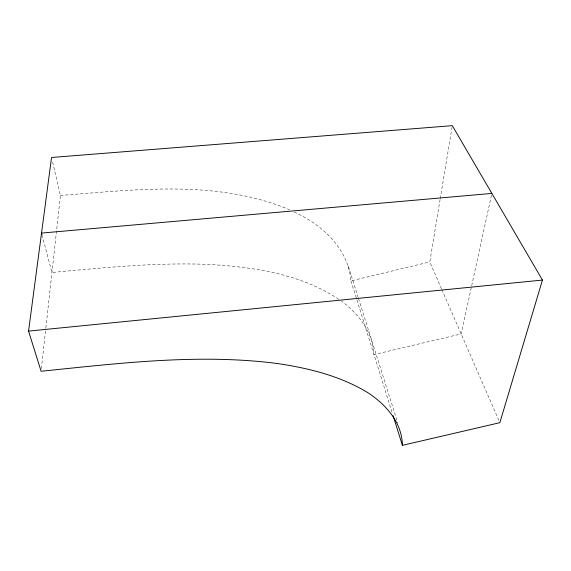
<?xml version="1.0" encoding="UTF-8"?>
<svg xmlns="http://www.w3.org/2000/svg" width="571" height="571" viewBox="0 0 571 571"><rect width="100%" height="100%" fill="white"/><g stroke="black" fill="none" stroke-linecap="round" stroke-linejoin="round"><path stroke-width="0.43" stroke-dasharray="2.85 2.14" d="M41.383 368.602L45.759 328.853M45.851 327.968L60.44 195.453L52.154 160.073M441.519 288.847L429.785 261.918L440.098 199.5M440.241 198.622L452.011 127.412M491.481 195.146L461.161 333.914L373.991 354.591C372.934 332.558 358.831 313.843 341.579 301.188M294.179 212.012C322.058 224.567 348.496 248.756 350.937 280.918L429.785 261.918M60.44 195.453C136.533 189.622 217.13 179.415 289.568 209.757M338.724 299.283C301.024 274.173 254.73 267.214 210.399 264.501C157.446 262.153 104.614 267.628 51.961 272.495L42.211 235.652M441.875 289.661L498.79 420.235M348.303 266.243L358.21 297.627M358.481 298.476L397.859 423.182M350.937 280.918L392.313 413.14"/><path stroke-width="0.86" d="M402.391 445.344C402.127 422.576 385.825 404.339 367.653 392.562C340.359 375.968 308.904 368.224 277.599 363.541C198.872 353.356 119.532 363.277 41.091 371.25L28.55 331.109L51.547 157.482L452.303 125.656L542.45 280.068L499.853 422.683L402.391 445.344L393.105 415.681M28.55 331.109L542.45 280.068M491.859 193.412L41.533 233.082L41.983 234.795"/></g></svg>
